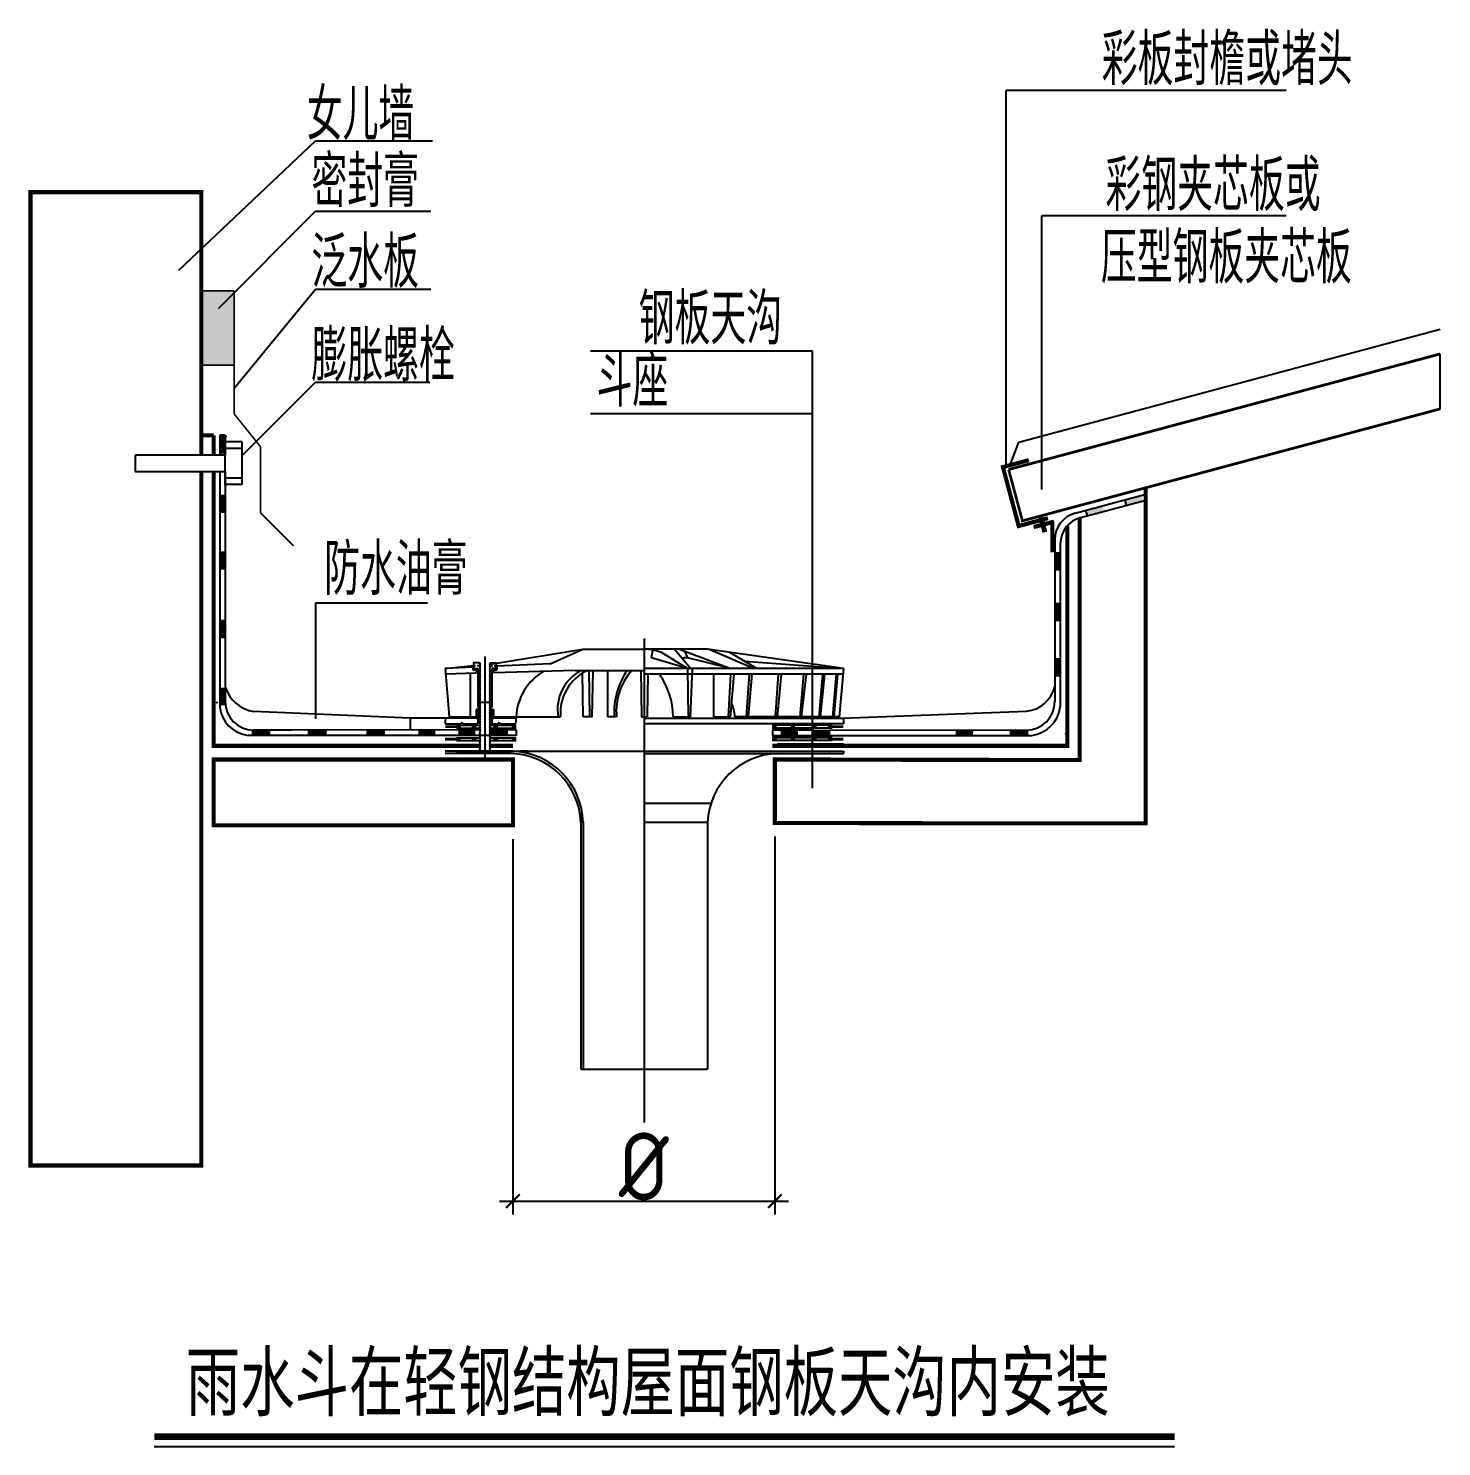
# Model space of a CAD drawing. Extents: x 1635833 to 4277885, y 16914845 to 35313750.
# Drawn here: x 2228325 to 2238754, y 17505596 to 17516063 of the extents above; entities that cross this region are included whole.
import ezdxf

# ---------------------------------------------------------------- set-up
doc = ezdxf.new("R2010")
doc.units = 0
doc.header["$LTSCALE"] = 1000
doc.header["$MEASUREMENT"] = 0
doc.linetypes.add('ACAD_ISO04W100', pattern=[30.5, 24, -3, 0.5, -3])
doc.layers.get('Defpoints').update_dxf_attribs({"color": 250})
for name, color, linetype in [('TEXT', 7, 'Continuous'), ('天沟', 7, 'Continuous'), ('文本', 4, 'Continuous'), ('斗体', 4, 'Continuous'), ('法兰', 7, 'Continuous'), ('轴线', 9, 'ACAD_ISO04W100'), ('防叶罩', 6, 'Continuous'), ('防水卷材', 3, 'Continuous')]:
    doc.layers.add(name, color=color, linetype=linetype)
doc.styles.add('HZTXT', font='romans', dxfattribs={"width": 0.7, "bigfont": 'hztxt'})
doc.styles.get("Standard").update_dxf_attribs({"font": 'gbenor.shx', "bigfont": 'gbcbig.shx'})
doc.styles.add('宋体', font='', dxfattribs={"width": 0.8})
doc.styles.get('宋体').set_extended_font_data('SimSun')
doc.dimstyles.new('ISO-25', dxfattribs={"dimtxt": 2.5, "dimasz": 2.5, "dimexe": 1.25, "dimexo": 0.625, "dimtad": 1, "dimtxsty": 'Standard', "dimcen": 2.5, "dimadec": 0, "dimazin": 0, "dimtfac": 1, "dimtmove": 0, "dimatfit": 3, "dimfxl": 0, "dimarcsym": 0})

# ---------------------------------------------------------------- blocks, each defined once
blk = doc.blocks.new('ARCHTICK')
at = {"color": 1, "const_width": 0.15}
blk.add_lwpolyline([(-0.5, -0.5), (0.5, 0.5)], dxfattribs=at)
blk = doc.blocks.new('*D45')
at = {"layer": 'Defpoints', "color": 0}
for p in [(2231901, 17510180), (2233834, 17510199), (2233834, 17507408)]:
    blk.add_point(p, dxfattribs=at)
at = {"layer": '文本', "color": 0, "lineweight": -2}
for p, q in [((2231901, 17510080), (2231901, 17507308)), ((2233834, 17510099), (2233834, 17507308)), ((2231801, 17507408), (2233934, 17507408))]:
    blk.add_line(p, q, dxfattribs=at)
at = {"layer": '文本', "color": 0, "lineweight": -2, "xscale": 100, "yscale": 100, "zscale": 100, "rotation": 180}
blk.add_blockref('ARCHTICK', (2231901, 17507408), dxfattribs=at)
at = {"layer": '文本', "color": 0, "lineweight": -2, "xscale": 100, "yscale": 100, "zscale": 100}
blk.add_blockref('ARCHTICK', (2233834, 17507408), dxfattribs=at)
at = {"layer": '文本', "color": 0, "insert": (2232867, 17507663), "char_height": 500, "attachment_point": 5}
blk.add_mtext('%%c', dxfattribs=at)
blk = doc.blocks.new('_ArchTick')
at = {"color": 0, "linetype": 'ByBlock', "const_width": 0.4}
blk.add_lwpolyline([(-0.5, -0.5), (0.5, 0.5)], dxfattribs=at)

msp = doc.modelspace()

# ---------------------------------------------------------------- linework, layer by layer
for p, q in [((2235634.458, 17513009.223), (2238744.262, 17513842.492)), ((2238744.262, 17513254.582), (2238744.262, 17513660.156)), ((2229777.561, 17513059.742), (2229777.561, 17512913.735)), ((2229777.561, 17512931.498), (2229777.561, 17513010.399)), ((2229903.561, 17513010.399), (2229777.561, 17513010.399)), ((2229777.561, 17512695.399), (2229777.561, 17513010.399)), ((2229903.561, 17512963.149), (2229777.561, 17512963.149)), ((2229903.561, 17512695.399), (2229903.561, 17513010.399)), ((2235568.344, 17512835.118), (2235634.458, 17513009.223)), ((2229114.217, 17512913.735), (2229114.217, 17512792.063)), ((2229777.561, 17512913.735), (2229114.217, 17512913.735)), ((2229114.217, 17512792.063), (2229633.308, 17512792.063)), ((2229600.906, 17512792.063), (2229777.561, 17512792.063)), ((2229903.561, 17512742.649), (2229777.561, 17512742.649)), ((2229903.561, 17512695.399), (2229777.561, 17512695.399)), ((2231142.773, 17510971.829), (2229987.561, 17511020.406)), ((2234329.429, 17510971.829), (2235689.785, 17511023.574)), ((2231483.915, 17510919.329), (2231661.504, 17510919.329)), ((2231483.915, 17510898.329), (2231656.153, 17510898.329)), ((2231726.153, 17510919.329), (2231924.929, 17510919.329)), ((2231731.504, 17510898.329), (2231924.929, 17510898.329)), ((2234013.706, 17510919.329), (2233814.929, 17510919.329)), ((2234013.706, 17510919.329), (2233814.929, 17510919.329)), ((2234008.355, 17510898.329), (2233814.929, 17510898.329)), ((2234083.706, 17510898.329), (2233814.929, 17510898.329)), ((2234255.943, 17510919.329), (2234013.706, 17510919.329)), ((2234255.943, 17510919.329), (2234078.355, 17510919.329)), ((2234255.943, 17510898.329), (2234083.706, 17510898.329)), ((2234255.943, 17510898.329), (2234083.706, 17510898.329)), ((2231483.915, 17510827.586), (2231655.36, 17510827.586)), ((2231483.915, 17510806.586), (2231662.296, 17510806.586)), ((2231725.36, 17510806.586), (2231924.929, 17510806.586)), ((2231732.296, 17510827.586), (2231924.929, 17510827.586)), ((2234010.159, 17510827.586), (2233814.929, 17510827.586)), ((2234108.957, 17510827.586), (2233814.929, 17510827.586)), ((2234004.901, 17510806.586), (2233814.929, 17510806.586)), ((2234108.957, 17510806.586), (2233814.929, 17510806.586)), ((2234255.943, 17510827.586), (2234081.901, 17510827.586)), ((2234255.943, 17510827.586), (2234081.901, 17510827.586)), ((2234255.943, 17510806.586), (2234087.159, 17510806.586)), ((2234255.943, 17510806.586), (2234087.159, 17510806.586))]:
    msp.add_line(p, q)
at = {"color": 3}
for p, q in [((2236415.496, 17512579.001), (2236426.291, 17512542.213)), ((2236127.322, 17512503.123), (2236138.117, 17512466.334)), ((2235901.938, 17511286.086), (2235940.278, 17511286.086)), ((2229981.185, 17510844.872), (2229981.185, 17510883.211)), ((2230272.634, 17510883.933), (2229987.561, 17510883.933)), ((2235697.51, 17510844.872), (2235697.51, 17510883.211)), ((2235467.225, 17510844.936), (2235730.342, 17510844.936))]:
    msp.add_line(p, q, dxfattribs=at)
for points in [[(2229600.906, 17512913.735, 30.418, 30.418, 0), (2229600.906, 17514853.349, 31.5, 31.5, 0), (2228340.906, 17514853.349, 30.418, 30.418, 0), (2228340.906, 17507671.231, 31.5, 31.5, 0), (2229600.906, 17507671.231, 30.418, 30.418, 0), (2229600.906, 17512792.063, 30.418, 30.418, 0)], [(2230272.634, 17510180.203, 30.418, 30.418, 0), (2229692.16, 17510180.203, 30.418, 30.418, 0), (2229692.16, 17510666.892, 31.5, 31.5, 0), (2231767.221, 17510666.892, 31.5, 31.5, 0)], [(2231767.221, 17510666.892, 31.5, 31.5, 0), (2231901.33, 17510666.892, 31.5, 31.5, 0), (2231901.33, 17510180.203, 30.418, 30.418, 0), (2230272.634, 17510180.203, 30.418, 30.418, 0)], [(2233973.197, 17510666.892, 30.418, 30.418, 0), (2233833.532, 17510666.892, 31.5, 31.5, 0), (2233833.532, 17510198.526, 30.418, 30.418, 0), (2235467.225, 17510195.395, 30.418, 30.418, 0)]]:
    msp.add_lwpolyline(points, format="xyseb")
for points, const_width in [([(2229844.25, 17514125.372), (2229600.906, 17514125.372)], 12.167), ([(2229844.25, 17514125.372), (2229844.25, 17513577.847), (2229600.906, 17513577.847)], 12.167), ([(2229844.25, 17513598.874), (2229844.25, 17513217.049)], 12.167), ([(2235559.253, 17512806.735), (2238744.262, 17513660.156)], 20.279), ([(2235559.253, 17512806.735), (2235660.646, 17512428.33), (2238744.262, 17513254.582)], 20.279), ([(2229844.25, 17513217.049), (2230038.926, 17512973.705)], 12.167), ([(2229692.16, 17513059.742), (2229598.358, 17513059.742)], 30.418), ([(2229692.16, 17513059.742), (2229692.16, 17512913.735)], 30.418), ([(2230038.926, 17512973.705), (2230038.926, 17512487.016)], 12.167), ([(2235707.65, 17512875.94), (2235516.877, 17512824.846), (2235633.416, 17512389.876), (2235849.515, 17512448.318)], 30.418), ([(2229692.16, 17512792.063), (2229692.16, 17510767.879), (2231660.849, 17510767.879)], 30.418), ([(2236570.499, 17512672.124), (2236570.499, 17510195.395), (2235467.225, 17510195.395)], 30.418), ([(2230038.926, 17512487.016), (2230282.27, 17512243.671)], 12.167), ([(2235891.654, 17512421.249), (2235743.862, 17512382.685)], 31.5), ([(2235797.034, 17512453.822), (2235826.382, 17512344.293)], 36.502), ([(2235845.185, 17510663.761), (2236083.81, 17510663.761), (2236083.81, 17512450.259)], 30.418), ([(2235881.483, 17512430.511), (2235881.483, 17512195.771)], 31.5), ([(2235992.556, 17512392.174), (2235992.556, 17510767.879), (2235467.225, 17510767.879)], 30.418), ([(2231400.963, 17510908.881), (2231517.348, 17510908.881)], 21), ([(2231596.356, 17510908.881), (2231629.789, 17510908.881)], 21), ([(2231756.689, 17510908.881), (2231790.121, 17510908.881)], 21), ([(2231757.047, 17510908.881), (2231790.48, 17510908.881)], 21), ([(2231891.497, 17510908.881), (2231924.929, 17510908.881)], 21), ([(2233848.362, 17510908.881), (2233814.929, 17510908.881)], 21), ([(2233848.362, 17510908.881), (2233814.929, 17510908.881)], 21), ([(2233982.811, 17510908.881), (2233949.378, 17510908.881)], 21), ([(2233982.811, 17510908.881), (2233949.378, 17510908.881)], 21), ([(2233983.17, 17510908.881), (2233949.737, 17510908.881)], 21), ([(2233983.17, 17510908.881), (2233949.737, 17510908.881)], 21), ([(2234143.502, 17510908.881), (2234110.07, 17510908.881)], 21), ([(2234143.502, 17510908.881), (2234110.07, 17510908.881)], 21), ([(2234255.943, 17510908.881), (2234222.511, 17510908.881)], 21), ([(2234255.943, 17510908.881), (2234222.511, 17510908.881)], 21), ([(2234255.943, 17510908.881), (2234222.511, 17510908.881)], 21), ([(2234339.709, 17510908.881), (2234222.511, 17510908.881)], 21), ([(2231399.48, 17510816.934), (2231517.348, 17510816.934)], 21), ([(2231596.356, 17510816.934), (2231629.789, 17510816.934)], 21), ([(2231726.808, 17510767.879), (2231901.33, 17510767.879)], 30.418), ([(2231756.689, 17510816.934), (2231790.121, 17510816.934)], 21), ([(2231757.047, 17510816.934), (2231790.48, 17510816.934)], 21), ([(2231891.497, 17510816.934), (2231924.929, 17510816.934)], 21), ([(2235467.225, 17510767.879), (2233815.857, 17510767.879)], 30.418), ([(2233848.362, 17510816.934), (2233814.929, 17510816.934)], 21), ([(2233848.362, 17510816.934), (2233814.929, 17510816.934)], 21), ([(2233982.811, 17510816.934), (2233949.378, 17510816.934)], 21), ([(2233982.811, 17510816.934), (2233949.378, 17510816.934)], 21), ([(2233983.17, 17510816.934), (2233949.737, 17510816.934)], 21), ([(2233983.17, 17510816.934), (2233949.737, 17510816.934)], 21), ([(2234143.502, 17510816.934), (2234110.07, 17510816.934)], 21), ([(2234143.502, 17510816.934), (2234110.07, 17510816.934)], 21), ([(2234255.943, 17510816.934), (2234222.511, 17510816.934)], 21), ([(2234255.943, 17510816.934), (2234222.511, 17510816.934)], 21), ([(2234255.943, 17510816.934), (2234222.511, 17510816.934)], 21), ([(2234339.624, 17510816.934), (2234222.511, 17510816.934)], 21), ([(2235467.225, 17510767.879), (2234766.936, 17510767.879)], 30.418), ([(2235467.225, 17510663.761), (2233973.197, 17510666.892)], 30.418), ([(2235467.225, 17510663.761), (2234766.936, 17510663.761)], 30.418), ([(2235845.185, 17510663.761), (2235467.225, 17510663.761)], 30.418)]:
    msp.add_lwpolyline(points, dxfattribs=dict(const_width=const_width))
at = {"color": 3, "const_width": 12.167}
msp.add_lwpolyline([(2229600.906, 17512913.735), (2229600.906, 17513071.909), (2229600.906, 17513059.742)], dxfattribs=at)
for centre, radius, start, end in [((2230032.711, 17511284.038), 267.47, 197.4578271, 260.2817069), ((2235667.175, 17511262.379), 239.873, 275.4084595, 345.863857)]:
    msp.add_arc(centre, radius, start, end)
at = {"color": 3}
for centre, radius, start, end in [((2229987.561, 17511093.933), 210, 180, 270), ((2229974.955, 17511082.888), 239.588, 186.6997575, 263.3002425)]:
    msp.add_arc(centre, radius, start, end, dxfattribs=at)
msp.add_point((2229781.472, 17513049.715))
for p in [(2229715.054, 17511087.84), (2235993.447, 17510987.593), (2235980.903, 17510856.019)]:
    msp.add_point(p, dxfattribs=at)
for points in [[(2229600.906, 17514125.372), (2229600.906, 17513577.847), (2229844.25, 17513577.847), (2229600.906, 17513577.847)], [(2229600.906, 17514125.372), (2229844.25, 17514125.372), (2229844.25, 17513577.847), (2229844.25, 17514125.372)]]:
    msp.add_solid(points)
for points in [[(2235697.51, 17510844.936), (2235567.851, 17510844.936), (2235567.851, 17510883.276), (2235567.851, 17510844.936)], [(2235697.51, 17510844.936), (2235698.392, 17510881.673), (2235567.851, 17510883.276), (2235696.334, 17510881.674)]]:
    msp.add_solid(points, dxfattribs=at)
at = {"layer": 'TEXT', "color": 4}
for p, q in [((2237606.388, 17515604.396), (2235541.163, 17515604.396)), ((2235541.163, 17512842.873), (2235541.163, 17515604.396)), ((2229435.191, 17514277.254), (2230444.001, 17515232.706)), ((2230444.001, 17515232.706), (2231308.411, 17515232.706)), ((2229727.041, 17513995.928), (2230444.001, 17514712.888)), ((2230444.001, 17514712.888), (2231295.465, 17514712.888)), ((2237606.388, 17514678.594), (2235804.776, 17514678.594)), ((2235804.776, 17512660.639), (2235804.776, 17514678.594)), ((2229844.25, 17513407.962), (2230444.001, 17514136.843)), ((2230444.001, 17514136.843), (2231295.465, 17514136.843)), ((2234111.79, 17513680.21), (2232472.769, 17513680.21)), ((2234111.79, 17510454.06), (2234111.79, 17513680.21)), ((2229903.561, 17512910.485), (2230444.001, 17513450.926)), ((2230444.001, 17513450.926), (2231288.429, 17513450.926)), ((2234111.79, 17513217.309), (2232472.769, 17513217.309)), ((2230444.001, 17511823.212), (2231269.882, 17511823.212)), ((2230444.001, 17511823.212), (2230444.001, 17510966.336))]:
    msp.add_line(p, q, dxfattribs=at)
at = {"layer": 'TEXT', "color": 3}
msp.add_line((2229254.473, 17505595.548, -5979.849), (2236782.416, 17505595.548, -5979.849), dxfattribs=at)
at = {"layer": 'TEXT', "color": 3, "const_width": 48, "elevation": -5979.849}
msp.add_lwpolyline([(2229254.473, 17505669.048), (2236785.183, 17505669.048)], dxfattribs=at)
at = {"layer": '天沟'}
for p, q in [((2231142.773, 17510971.829), (2231142.781, 17510886.736)), ((2231410.429, 17510971.829), (2231142.773, 17510971.829))]:
    msp.add_line(p, q, dxfattribs=at)
at = {"layer": '斗体', "color": 3}
for p, q in [((2231651.828, 17511379.709), (2231662.328, 17511373.409)), ((2231662.328, 17511373.409), (2231651.828, 17511367.109)), ((2231735.828, 17511379.709), (2231725.328, 17511373.409)), ((2231725.328, 17511373.409), (2231735.828, 17511367.109)), ((2231625.621, 17511358.709), (2231609.616, 17511358.709)), ((2231658.828, 17511358.709), (2231637.061, 17511358.709)), ((2231641.328, 17511337.709), (2231641.328, 17511053.305)), ((2231651.828, 17511367.109), (2231662.328, 17511360.809)), ((2231662.328, 17511360.809), (2231651.828, 17511354.509)), ((2231651.828, 17511354.509), (2231662.328, 17511348.209)), ((2231662.328, 17511348.209), (2231651.828, 17511341.909)), ((2231651.828, 17511341.909), (2231662.328, 17511335.609)), ((2231662.328, 17511335.609), (2231651.828, 17511329.309)), ((2231651.828, 17511329.309), (2231662.328, 17511323.009)), ((2231662.328, 17511323.009), (2231651.828, 17511316.709)), ((2231651.828, 17511316.709), (2231662.328, 17511310.409)), ((2231662.328, 17511310.409), (2231651.828, 17511304.109)), ((2231651.828, 17511304.109), (2231662.328, 17511297.809)), ((2231662.328, 17511297.809), (2231651.828, 17511291.509)), ((2231651.828, 17511291.509), (2231662.328, 17511285.209)), ((2231662.328, 17511285.209), (2231651.828, 17511278.909)), ((2231651.828, 17511278.909), (2231662.328, 17511272.609)), ((2231662.328, 17511272.609), (2231651.828, 17511266.309)), ((2231651.828, 17511266.309), (2231662.328, 17511260.009)), ((2231735.828, 17511367.109), (2231725.328, 17511360.809)), ((2231725.328, 17511360.809), (2231735.828, 17511354.509)), ((2231735.828, 17511354.509), (2231725.328, 17511348.209)), ((2231725.328, 17511348.209), (2231735.828, 17511341.909)), ((2231735.828, 17511341.909), (2231725.328, 17511335.609)), ((2231725.328, 17511335.609), (2231735.828, 17511329.309)), ((2231735.828, 17511329.309), (2231725.328, 17511323.009)), ((2231725.328, 17511323.009), (2231735.828, 17511316.709)), ((2231735.828, 17511316.709), (2231725.328, 17511310.409)), ((2231725.328, 17511310.409), (2231735.828, 17511304.109)), ((2231735.828, 17511304.109), (2231725.328, 17511297.809)), ((2231725.328, 17511297.809), (2231735.828, 17511291.509)), ((2231735.828, 17511291.509), (2231725.328, 17511285.209)), ((2231725.328, 17511285.209), (2231735.828, 17511278.909)), ((2231735.828, 17511278.909), (2231725.328, 17511272.609)), ((2231725.328, 17511272.609), (2231735.828, 17511266.309)), ((2231735.828, 17511266.309), (2231725.328, 17511260.009)), ((2231728.828, 17511358.709), (2231750.596, 17511358.709)), ((2231746.328, 17511337.709), (2231746.328, 17511053.305)), ((2231761.823, 17511358.709), (2231777.828, 17511358.709)), ((2231662.328, 17511260.009), (2231651.828, 17511253.709)), ((2231651.828, 17511253.709), (2231662.328, 17511247.409)), ((2231662.328, 17511247.409), (2231651.828, 17511241.109)), ((2231651.828, 17511241.109), (2231662.328, 17511234.809)), ((2231662.328, 17511234.809), (2231651.828, 17511228.509)), ((2231651.828, 17511228.509), (2231662.328, 17511222.209)), ((2231662.328, 17511222.209), (2231651.828, 17511215.909)), ((2231651.828, 17511215.909), (2231662.328, 17511209.609)), ((2231662.328, 17511209.609), (2231651.828, 17511203.309)), ((2231651.828, 17511203.309), (2231662.328, 17511197.009)), ((2231662.328, 17511197.009), (2231651.828, 17511190.709)), ((2231651.828, 17511190.709), (2231662.328, 17511184.409)), ((2231662.328, 17511184.409), (2231651.828, 17511178.109)), ((2231651.828, 17511178.109), (2231662.328, 17511171.809)), ((2231662.328, 17511171.809), (2231651.828, 17511165.509)), ((2231651.828, 17511165.509), (2231662.328, 17511159.209)), ((2231725.328, 17511260.009), (2231735.828, 17511253.709)), ((2231735.828, 17511253.709), (2231725.328, 17511247.409)), ((2231725.328, 17511247.409), (2231735.828, 17511241.109)), ((2231735.828, 17511241.109), (2231725.328, 17511234.809)), ((2231725.328, 17511234.809), (2231735.828, 17511228.509)), ((2231735.828, 17511228.509), (2231725.328, 17511222.209)), ((2231725.328, 17511222.209), (2231735.828, 17511215.909)), ((2231735.828, 17511215.909), (2231725.328, 17511209.609)), ((2231725.328, 17511209.609), (2231735.828, 17511203.309)), ((2231735.828, 17511203.309), (2231725.328, 17511197.009)), ((2231725.328, 17511197.009), (2231735.828, 17511190.709)), ((2231735.828, 17511190.709), (2231725.328, 17511184.409)), ((2231725.328, 17511184.409), (2231735.828, 17511178.109)), ((2231735.828, 17511178.109), (2231725.328, 17511171.809)), ((2231725.328, 17511171.809), (2231735.828, 17511165.509)), ((2231735.828, 17511165.509), (2231725.328, 17511159.209)), ((2231662.328, 17511159.209), (2231651.828, 17511152.909)), ((2231651.828, 17511152.909), (2231662.328, 17511146.609)), ((2231662.328, 17511146.609), (2231651.828, 17511140.309)), ((2231651.828, 17511140.309), (2231662.328, 17511134.009)), ((2231662.328, 17511134.009), (2231651.828, 17511127.709)), ((2231651.828, 17511127.709), (2231662.328, 17511121.409)), ((2231662.328, 17511121.409), (2231651.828, 17511115.109)), ((2231651.828, 17511115.109), (2231662.328, 17511108.809)), ((2231662.328, 17511108.809), (2231651.828, 17511102.509)), ((2231651.828, 17511102.509), (2231662.328, 17511096.209)), ((2231662.328, 17511096.209), (2231651.828, 17511089.909)), ((2231653.82, 17511091.119), (2231651.828, 17511089.924)), ((2231653.82, 17511091.105), (2231651.828, 17511089.909)), ((2231651.828, 17511089.924), (2231662.328, 17511083.624)), ((2231662.328, 17511083.624), (2231651.828, 17511077.324)), ((2231651.828, 17511077.324), (2231662.328, 17511071.024)), ((2231662.328, 17511071.024), (2231651.828, 17511064.724)), ((2231651.828, 17511064.724), (2231662.328, 17511058.424)), ((2231662.328, 17511058.424), (2231651.828, 17511052.124)), ((2231653.82, 17511091.119), (2231733.836, 17511091.119)), ((2231725.328, 17511159.209), (2231735.828, 17511152.909)), ((2231735.828, 17511152.909), (2231725.328, 17511146.609)), ((2231725.328, 17511146.609), (2231735.828, 17511140.309)), ((2231735.828, 17511140.309), (2231725.328, 17511134.009)), ((2231725.328, 17511134.009), (2231735.828, 17511127.709)), ((2231735.828, 17511127.709), (2231725.328, 17511121.409)), ((2231725.328, 17511121.409), (2231735.828, 17511115.109)), ((2231735.828, 17511115.109), (2231725.328, 17511108.809)), ((2231725.328, 17511108.809), (2231735.828, 17511102.509)), ((2231735.828, 17511102.509), (2231725.328, 17511096.209)), ((2231725.328, 17511096.209), (2231735.828, 17511089.909)), ((2231735.828, 17511089.924), (2231725.328, 17511083.624)), ((2231725.328, 17511083.624), (2231735.828, 17511077.324)), ((2231735.828, 17511077.324), (2231725.328, 17511071.024)), ((2231725.328, 17511071.024), (2231735.828, 17511064.724)), ((2231735.828, 17511064.724), (2231725.328, 17511058.424)), ((2231725.328, 17511058.424), (2231735.828, 17511052.124)), ((2231733.836, 17511091.119), (2231735.828, 17511089.924)), ((2231733.836, 17511091.105), (2231735.828, 17511089.909)), ((2231659.653, 17511034.829), (2231630.828, 17511034.829)), ((2231630.828, 17511034.829), (2231630.828, 17510971.829)), ((2231630.828, 17510971.829), (2231659.653, 17510971.829)), ((2231641.328, 17511053.305), (2231653.82, 17511053.305)), ((2231645.241, 17511034.829), (2231645.241, 17510971.829)), ((2231651.828, 17511052.124), (2231662.328, 17511045.824)), ((2231662.328, 17511045.824), (2231651.828, 17511039.524)), ((2231662.328, 17511045.824), (2231651.828, 17511039.524)), ((2231651.828, 17511039.524), (2231662.328, 17511033.224)), ((2231651.828, 17511039.524), (2231662.328, 17511033.224)), ((2231662.328, 17511033.224), (2231651.828, 17511026.924)), ((2231651.828, 17511026.924), (2231662.328, 17511020.624)), ((2231662.328, 17511020.624), (2231651.828, 17511014.324)), ((2231651.828, 17511014.324), (2231662.328, 17511008.024)), ((2231662.328, 17511008.024), (2231651.828, 17511001.724)), ((2231651.828, 17511001.724), (2231662.328, 17510995.424)), ((2231662.328, 17510995.424), (2231651.828, 17510989.124)), ((2231651.828, 17510989.124), (2231662.328, 17510982.824)), ((2231662.328, 17510982.824), (2231651.828, 17510976.524)), ((2231651.828, 17510976.524), (2231662.328, 17510970.224)), ((2231662.328, 17510970.224), (2231651.828, 17510963.924)), ((2231651.828, 17510963.924), (2231662.328, 17510957.624)), ((2231662.328, 17510957.624), (2231651.828, 17510951.324)), ((2231735.828, 17511052.124), (2231725.328, 17511045.824)), ((2231725.328, 17511045.824), (2231735.828, 17511039.524)), ((2231725.328, 17511045.824), (2231735.828, 17511039.524)), ((2231735.828, 17511039.524), (2231725.328, 17511033.224)), ((2231735.828, 17511039.524), (2231725.328, 17511033.224)), ((2231725.328, 17511033.224), (2231735.828, 17511026.924)), ((2231735.828, 17511026.924), (2231725.328, 17511020.624)), ((2231725.328, 17511020.624), (2231735.828, 17511014.324)), ((2231735.828, 17511014.324), (2231725.328, 17511008.024)), ((2231725.328, 17511008.024), (2231735.828, 17511001.724)), ((2231735.828, 17511001.724), (2231725.328, 17510995.424)), ((2231725.328, 17510995.424), (2231735.828, 17510989.124)), ((2231735.828, 17510989.124), (2231725.328, 17510982.824)), ((2231725.328, 17510982.824), (2231735.828, 17510976.524)), ((2231735.828, 17510976.524), (2231725.328, 17510970.224)), ((2231725.328, 17510970.224), (2231735.828, 17510963.924)), ((2231735.828, 17510963.924), (2231725.328, 17510957.624)), ((2231725.328, 17510957.624), (2231735.828, 17510951.324)), ((2231756.828, 17511034.829), (2231728.004, 17511034.829)), ((2231728.004, 17510971.829), (2231756.828, 17510971.829)), ((2231746.328, 17511053.305), (2231733.836, 17511053.305)), ((2231742.416, 17511034.829), (2231742.416, 17510971.829)), ((2231756.828, 17511034.829), (2231756.828, 17510971.829)), ((2231651.828, 17510951.324), (2231662.328, 17510945.024)), ((2231662.328, 17510945.024), (2231651.828, 17510938.724)), ((2231651.828, 17510938.724), (2231662.328, 17510932.424)), ((2231662.328, 17510932.424), (2231651.828, 17510926.124)), ((2231651.828, 17510926.124), (2231662.328, 17510919.824)), ((2231662.328, 17510919.824), (2231651.828, 17510913.524)), ((2231651.828, 17510913.524), (2231662.328, 17510907.224)), ((2231662.328, 17510907.224), (2231651.828, 17510900.924)), ((2231651.828, 17510900.924), (2231662.328, 17510894.624)), ((2231662.328, 17510894.624), (2231651.828, 17510888.324)), ((2231651.828, 17510888.324), (2231662.328, 17510882.024)), ((2231662.328, 17510882.167), (2231651.828, 17510875.867)), ((2231651.828, 17510875.867), (2231662.328, 17510869.567)), ((2231662.328, 17510869.567), (2231651.828, 17510863.267)), ((2231651.828, 17510863.267), (2231662.328, 17510856.967)), ((2231662.328, 17510856.967), (2231651.828, 17510850.667)), ((2231651.828, 17510850.667), (2231662.328, 17510844.367)), ((2231735.828, 17510951.324), (2231725.328, 17510945.024)), ((2231725.328, 17510945.024), (2231735.828, 17510938.724)), ((2231735.828, 17510938.724), (2231725.328, 17510932.424)), ((2231725.328, 17510932.424), (2231735.828, 17510926.124)), ((2231735.828, 17510926.124), (2231725.328, 17510919.824)), ((2231725.328, 17510919.824), (2231735.828, 17510913.524)), ((2231735.828, 17510913.524), (2231725.328, 17510907.224)), ((2231725.328, 17510907.224), (2231735.828, 17510900.924)), ((2231735.828, 17510900.924), (2231725.328, 17510894.624)), ((2231725.328, 17510894.624), (2231735.828, 17510888.324)), ((2231735.828, 17510888.324), (2231725.328, 17510882.024)), ((2231725.328, 17510882.167), (2231735.828, 17510875.867)), ((2231735.828, 17510875.867), (2231725.328, 17510869.567)), ((2231725.328, 17510869.567), (2231735.828, 17510863.267)), ((2231735.828, 17510863.267), (2231725.328, 17510856.967)), ((2231725.328, 17510856.967), (2231735.828, 17510850.667)), ((2231735.828, 17510850.667), (2231725.328, 17510844.367)), ((2231662.328, 17510844.367), (2231651.828, 17510838.067)), ((2231651.828, 17510838.067), (2231662.328, 17510831.767)), ((2231662.328, 17510831.767), (2231651.828, 17510825.467)), ((2231651.828, 17510825.467), (2231662.328, 17510819.167)), ((2231662.328, 17510819.167), (2231651.828, 17510812.867)), ((2231651.828, 17510812.867), (2231662.328, 17510806.567)), ((2231662.328, 17510806.567), (2231651.828, 17510800.267)), ((2231651.828, 17510800.267), (2231662.328, 17510793.967)), ((2231662.328, 17510793.967), (2231651.828, 17510787.667)), ((2231651.828, 17510787.667), (2231662.328, 17510781.367)), ((2231662.328, 17510781.367), (2231651.828, 17510775.067)), ((2231651.828, 17510775.067), (2231662.328, 17510768.767)), ((2231662.328, 17510768.767), (2231651.828, 17510762.467)), ((2231651.828, 17510762.467), (2231662.328, 17510756.167)), ((2231662.328, 17510756.167), (2231651.828, 17510749.867)), ((2231651.828, 17510749.867), (2231662.328, 17510743.567)), ((2231662.328, 17510743.567), (2231651.828, 17510737.267)), ((2231725.328, 17510844.367), (2231735.828, 17510838.067)), ((2231735.828, 17510838.067), (2231725.328, 17510831.767)), ((2231725.328, 17510831.767), (2231735.828, 17510825.467)), ((2231735.828, 17510825.467), (2231725.328, 17510819.167)), ((2231725.328, 17510819.167), (2231735.828, 17510812.867)), ((2231735.828, 17510812.867), (2231725.328, 17510806.567)), ((2231725.328, 17510806.567), (2231735.828, 17510800.267)), ((2231735.828, 17510800.267), (2231725.328, 17510793.967)), ((2231725.328, 17510793.967), (2231735.828, 17510787.667)), ((2231735.828, 17510787.667), (2231725.328, 17510781.367)), ((2231725.328, 17510781.367), (2231735.828, 17510775.067)), ((2231735.828, 17510775.067), (2231725.328, 17510768.767)), ((2231725.328, 17510768.767), (2231735.828, 17510762.467)), ((2231735.828, 17510762.467), (2231725.328, 17510756.167)), ((2231725.328, 17510756.167), (2231735.828, 17510749.867)), ((2231735.828, 17510749.867), (2231725.328, 17510743.567)), ((2231725.328, 17510743.567), (2231735.828, 17510737.267)), ((2231651.828, 17510737.267), (2231662.328, 17510730.967)), ((2231662.328, 17510730.967), (2231651.828, 17510724.667)), ((2231651.828, 17510724.667), (2231662.328, 17510718.367)), ((2231735.828, 17510737.267), (2231725.328, 17510730.967)), ((2231725.328, 17510730.967), (2231735.828, 17510724.667)), ((2231735.828, 17510724.667), (2231725.328, 17510718.367))]:
    msp.add_line(p, q, dxfattribs=at)
at = {"layer": '斗体'}
for p, q in [((2233852.281, 17510782.274), (2234339.929, 17510782.274)), ((2233852.281, 17510782.274), (2234339.929, 17510782.274)), ((2231896.671, 17510727.102), (2231399.929, 17510727.102)), ((2231887.577, 17510711.352), (2231399.929, 17510711.352)), ((2231887.577, 17510711.352), (2231399.929, 17510711.352)), ((2231483.915, 17510727.188), (2231645.501, 17510727.188)), ((2231504.929, 17510727.102), (2232869.929, 17510727.102)), ((2231896.671, 17510727.102), (2234339.929, 17510727.102)), ((2232008.915, 17510727.188), (2231956.415, 17510727.188)), ((2232061.429, 17510727.102), (2232869.929, 17510727.102)), ((2232869.929, 17510711.352), (2234339.929, 17510711.352)), ((2233852.281, 17510711.352), (2234339.929, 17510711.352)), ((2234339.929, 17510727.102), (2234339.929, 17510711.352)), ((2232869.929, 17510343.852), (2233362.606, 17510343.852)), ((2232402.679, 17510273.024), (2232402.679, 17508451.274)), ((2232402.679, 17510202.102), (2232402.679, 17508380.352)), ((2232418.429, 17510207.382), (2232418.429, 17508451.274)), ((2232418.429, 17510202.102), (2232418.429, 17508380.352)), ((2233337.179, 17510202.102), (2232869.929, 17510202.102)), ((2233337.179, 17510202.102), (2233337.179, 17508380.352)), ((2232402.679, 17508380.352), (2233337.179, 17508380.352))]:
    msp.add_line(p, q, dxfattribs=at)
at = {"layer": '斗体', "color": 3}
for points in [[(2231651.828, 17511379.709), (2231609.828, 17511379.709), (2231609.828, 17511337.709), (2231641.328, 17511337.709)], [(2231735.828, 17511379.709), (2231777.828, 17511379.709), (2231777.828, 17511337.709), (2231746.328, 17511337.709)]]:
    msp.add_lwpolyline(points, dxfattribs=at)
at = {"layer": '斗体'}
for centre, radius, start, end in [((2231871.528, 17510179.983), 531.612, 2.3846906, 88.2699276), ((2231881.109, 17510190.475), 537.446, 1.2396446, 86.8361993), ((2233868.331, 17510179.983), 531.612, 91.7300724, 177.6153094)]:
    msp.add_arc(centre, radius, start, end, dxfattribs=at)
at = {"layer": '法兰'}
for p, q in [((2231410.429, 17510971.829), (2231399.929, 17510961.329)), ((2231399.929, 17510961.329), (2231399.929, 17510929.829)), ((2231641.429, 17510971.829), (2231410.429, 17510971.829)), ((2231641.429, 17510971.829), (2231641.429, 17510929.829)), ((2231924.929, 17510971.829), (2231746.429, 17510971.829)), ((2231746.429, 17510971.829), (2231746.429, 17510929.829)), ((2231924.929, 17510940.329), (2231924.929, 17510971.829)), ((2232869.929, 17510971.829), (2233993.429, 17510971.829)), ((2233814.929, 17510971.829), (2233993.429, 17510971.829)), ((2233993.429, 17510971.829), (2234329.429, 17510971.829)), ((2234098.429, 17510971.829), (2234329.429, 17510971.829)), ((2234329.429, 17510971.829), (2234339.929, 17510961.329)), ((2234329.429, 17510971.829), (2234339.929, 17510961.329)), ((2234329.429, 17510971.829), (2234339.929, 17510961.329)), ((2234329.429, 17510971.829), (2234339.929, 17510961.329)), ((2234339.929, 17510961.329), (2234339.929, 17510929.829)), ((2234339.929, 17510961.329), (2234339.929, 17510929.829)), ((2234339.929, 17510961.329), (2234339.929, 17510929.829)), ((2234339.929, 17510961.329), (2234339.929, 17510929.829)), ((2231399.929, 17510929.829), (2231515.429, 17510929.829)), ((2231525.929, 17510940.329), (2231515.429, 17510929.829)), ((2231525.929, 17510940.329), (2231536.429, 17510929.829)), ((2231536.429, 17510929.829), (2231641.429, 17510929.829)), ((2231746.429, 17510929.829), (2231788.429, 17510929.829)), ((2231798.929, 17510940.329), (2231788.429, 17510929.829)), ((2231798.929, 17510940.329), (2231809.429, 17510929.829)), ((2231809.429, 17510929.829), (2231914.429, 17510929.829)), ((2231914.429, 17510929.829), (2231924.929, 17510940.329)), ((2233930.429, 17510929.829), (2232869.929, 17510929.829)), ((2234339.929, 17510929.829), (2233930.429, 17510929.829)), ((2234339.929, 17510929.829), (2234224.429, 17510929.829)), ((2234339.929, 17510929.829), (2234224.429, 17510929.829)), ((2234339.929, 17510929.829), (2234224.429, 17510929.829)), ((2234339.929, 17510929.829), (2234224.429, 17510929.829))]:
    msp.add_line(p, q, dxfattribs=at)
at = {"layer": '轴线', "ltscale": 2}
msp.add_line((2232869.929, 17511560.035), (2232869.929, 17507987.594), dxfattribs=at)
at = {"layer": '轴线'}
msp.add_line((2231693.754, 17511427.02), (2231694.162, 17510666.892), dxfattribs=at)
at = {"layer": '防叶罩', "lineweight": 25}
for p, q in [((2231735.658, 17511371.436), (2232416.737, 17511482.146)), ((2232175.879, 17511372.372), (2232416.737, 17511482.146)), ((2232416.737, 17511482.146), (2232869.929, 17511482.146)), ((2233337.179, 17511482.146), (2232869.929, 17511482.146)), ((2234339.929, 17511339.117), (2233337.133, 17511482.146)), ((2232175.879, 17511372.372), (2231783.179, 17511355.542)), ((2233701.078, 17511339.117), (2233496.956, 17511459.35)), ((2233611.943, 17511391.619), (2234339.929, 17511339.117)), ((2231399.883, 17511339.115), (2231609.935, 17511359.334)), ((2231604.679, 17511347.892), (2231399.929, 17511339.117)), ((2231399.929, 17511339.117), (2231431.094, 17510982.054)), ((2231630.929, 17511303.683), (2231403.593, 17511297.146)), ((2231588.594, 17510982.054), (2231588.594, 17511302.454)), ((2231604.679, 17511347.892), (2231604.679, 17511328.017)), ((2231604.679, 17511328.017), (2231630.929, 17511328.017)), ((2231630.929, 17511328.017), (2231630.929, 17511303.668)), ((2231756.929, 17511328.017), (2231783.179, 17511328.017)), ((2231756.929, 17511328.017), (2231756.929, 17511307.283)), ((2232360.021, 17511324.646), (2231756.929, 17511307.305)), ((2231783.179, 17511355.542), (2231783.179, 17511328.017)), ((2232360.021, 17511324.646), (2232869.929, 17511324.646)), ((2232843.679, 17511324.646), (2232848.929, 17510982.054)), ((2232895.758, 17511297.146), (2232890.929, 17510982.054)), ((2233190.05, 17511339.116), (2233194.714, 17510982.054)), ((2233223.145, 17511339.116), (2233209.802, 17510982.054)), ((2233505.415, 17511297.146), (2233488.414, 17510982.054)), ((2233531.144, 17511297.146), (2233503.502, 17510982.054)), ((2233643.575, 17511297.146), (2233621.57, 17510985.532)), ((2233664.054, 17511297.146), (2233636.717, 17510985.532)), ((2233859.239, 17511297.146), (2233836.988, 17510982.054)), ((2233879.777, 17511297.146), (2233852.135, 17510982.054)), ((2234045.17, 17511297.146), (2234017.668, 17510982.054)), ((2234065.708, 17511297.146), (2234027.706, 17510982.054)), ((2234185.699, 17511297.146), (2234158.197, 17510982.054)), ((2234200.987, 17511297.146), (2234168.235, 17510982.054)), ((2234286.077, 17511297.146), (2234258.576, 17510982.054)), ((2234296.115, 17511297.146), (2234268.614, 17510982.054)), ((2234339.929, 17511339.117), (2234308.765, 17510982.054)), ((2231431.094, 17510982.054), (2231630.828, 17510982.054)), ((2231756.828, 17510982.054), (2231924.924, 17510982.054)), ((2232848.929, 17510982.054), (2232869.929, 17510982.054)), ((2232869.929, 17510982.054), (2232890.929, 17510982.054)), ((2234308.754, 17510982.054), (2233538.663, 17510982.054))]:
    msp.add_line(p, q, dxfattribs=at)
at = {"layer": '防叶罩'}
for p, q in [((2233095.979, 17511480.087), (2233095.049, 17511478.759)), ((2233095.049, 17511478.759), (2233095.305, 17511477.366)), ((2233211.332, 17511339.116), (2233095.305, 17511477.366)), ((2233130.842, 17511480.399), (2233507.913, 17511339.116)), ((2233675.823, 17511339.116), (2233343.679, 17511481.212)), ((2232922.622, 17511416.731), (2232934.215, 17511474.733)), ((2233190.05, 17511339.116), (2232922.622, 17511416.731)), ((2233190.05, 17511339.116), (2232996.499, 17511457.176)), ((2233165.497, 17511417.15), (2233151.372, 17511410.56)), ((2233189.127, 17511417.15), (2233165.497, 17511417.15)), ((2233168.09, 17511466.443), (2233189.127, 17511417.15)), ((2233507.913, 17511339.116), (2233189.127, 17511417.15)), ((2232419.903, 17510982.054), (2232413.279, 17511304.045)), ((2232467.914, 17510982.054), (2232464.52, 17511324.646)), ((2232485.613, 17510982.054), (2232492.662, 17511324.646)), ((2232600.401, 17510982.054), (2232600.401, 17511324.646)), ((2234339.929, 17511339.117), (2232869.929, 17511339.116)), ((2234336.266, 17511297.146), (2232869.929, 17511297.146)), ((2233383.864, 17510982.054), (2233383.864, 17511297.146)), ((2231924.924, 17510982.054), (2232252.013, 17510982.054)), ((2232485.613, 17510982.054), (2232419.903, 17510982.054)), ((2232666.11, 17510982.054), (2232600.401, 17510982.054)), ((2233084.446, 17510982.054), (2233209.802, 17510982.054)), ((2233383.864, 17510982.054), (2233503.502, 17510982.054))]:
    msp.add_line(p, q, dxfattribs=at)
at = {"layer": '防叶罩', "color": 4, "lineweight": 0}
for p, q in [((2234339.929, 17510782.274), (2234045.929, 17510782.274)), ((2234339.929, 17510782.274), (2234045.929, 17510782.274)), ((2231399.929, 17510711.352), (2231693.929, 17510711.352)), ((2231399.929, 17510711.352), (2231693.929, 17510711.352))]:
    msp.add_line(p, q, dxfattribs=at)
at = {"layer": '防叶罩'}
msp.add_arc((2232855.823, 17511077.376), 405.016, 69.6756337, 88.0040046, dxfattribs=at)
at = {"layer": '防叶罩', "lineweight": 25}
for centre, radius, start, end in [((2232335.628, 17510962.932), 411.149, 120.2815586, 177.3343633), ((2232559.818, 17511034.13), 329.643, 118.1997754, 189.0895486), ((2232598.697, 17511009.801), 347.792, 115.1406811, 184.575988), ((2233194.14, 17511014.418), 546.687, 145.4260985, 183.3939084), ((2233107.381, 17511025.887), 443.443, 137.6446911, 185.67281), ((2232525.294, 17510972.81), 559.229, 0.9471172, 35.448438), ((2233253.044, 17510966.097), 286.064, 3.1976852, 24.8392414)]:
    msp.add_arc(centre, radius, start, end, dxfattribs=at)
at = {"layer": '防水卷材'}
for p, q in [((2229777.561, 17513059.742), (2229737.003, 17513059.742)), ((2229737.003, 17513059.742), (2229737.003, 17512913.735)), ((2229775.407, 17512930.084), (2229737.067, 17512930.084)), ((2229737.003, 17512792.063), (2229737.003, 17511054.936)), ((2229777.561, 17512792.063), (2229777.561, 17511093.933)), ((2236050.086, 17512484.978), (2236570.499, 17512624.422)), ((2236090.644, 17512452.219), (2236570.499, 17512580.796)), ((2229775.407, 17512492.199), (2229737.067, 17512492.199)), ((2235899.785, 17512289.101), (2235899.785, 17511093.933)), ((2235940.342, 17512256.342), (2235940.342, 17511054.936)), ((2229775.407, 17512074.291), (2229737.067, 17512074.291)), ((2235901.938, 17512068.145), (2235940.278, 17512068.145)), ((2235901.938, 17511694.782), (2235940.278, 17511694.782)), ((2229775.407, 17511568.362), (2229737.067, 17511568.362)), ((2231654.401, 17510886.78), (2230272.634, 17510883.933)), ((2230396.074, 17510844.872), (2230396.074, 17510883.211)), ((2230828.037, 17510844.872), (2230828.037, 17510883.211)), ((2231923.829, 17510886.877), (2231733.295, 17510886.804)), ((2231923.829, 17510886.877), (2231923.829, 17510845.079)), ((2233816.03, 17510886.877), (2233816.03, 17510845.079)), ((2233816.03, 17510886.877), (2234006.563, 17510886.804)), ((2233816.03, 17510886.877), (2233816.03, 17510845.079)), ((2233816.03, 17510886.877), (2234120.902, 17510886.804)), ((2234241.367, 17510886.914), (2235689.785, 17510883.933)), ((2230272.634, 17510844.936), (2229947.003, 17510844.936)), ((2231904.472, 17510844.936), (2230272.634, 17510844.936)), ((2231661.299, 17510844.985), (2231075.957, 17510844.93)), ((2231923.829, 17510845.079), (2231726.391, 17510845.005)), ((2233816.03, 17510845.079), (2234013.467, 17510845.005)), ((2233816.03, 17510845.079), (2234116.574, 17510845.005)), ((2233833.331, 17510844.936), (2235467.225, 17510844.936))]:
    msp.add_line(p, q, dxfattribs=at)
at = {"layer": '防水卷材', "const_width": 42}
for points in [[(2231328.884, 17510865.874), (2231202.884, 17510865.874)], [(2231623.604, 17510865.874), (2231497.604, 17510865.874)], [(2231863.399, 17510865.874), (2231735.8, 17510865.874)], [(2233876.459, 17510865.874), (2234004.058, 17510865.874)], [(2233876.459, 17510865.874), (2234004.058, 17510865.874)], [(2234116.254, 17510865.874), (2234242.254, 17510865.874)], [(2234116.254, 17510865.874), (2234242.254, 17510865.874)]]:
    msp.add_lwpolyline(points, dxfattribs=at)
at = {"layer": '防水卷材'}
for centre, radius, start, end in [((2236102.572, 17512289.101), 202.787, 105, 180), ((2236143.129, 17512256.342), 202.787, 105, 180), ((2235689.785, 17511093.933), 210, 270, 0), ((2235699.119, 17511086.159), 243.235, 277.3751184, 352.6248816)]:
    msp.add_arc(centre, radius, start, end, dxfattribs=at)
for points in [[(2229775.343, 17512930.084), (2229738.606, 17512929.201), (2229737.003, 17513059.742), (2229738.605, 17512931.259)], [(2229775.343, 17512930.084), (2229775.343, 17513059.742), (2229737.003, 17513059.742), (2229775.343, 17513059.742)], [(2229775.343, 17512492.199), (2229775.343, 17512621.857), (2229737.003, 17512621.857), (2229775.343, 17512621.857)], [(2229775.343, 17512492.199), (2229738.606, 17512491.316), (2229737.003, 17512621.857), (2229738.605, 17512493.374)], [(2236127.34, 17512503.061), (2236251.753, 17512539.569), (2236262.548, 17512502.78), (2236251.753, 17512539.569)], [(2236415.514, 17512578.94), (2236539.926, 17512615.447), (2236550.722, 17512578.659), (2236539.926, 17512615.447)], [(2236415.514, 17512578.94), (2236425.011, 17512543.44), (2236550.722, 17512578.659), (2236426.986, 17512544.019)], [(2236127.34, 17512503.061), (2236136.837, 17512467.562), (2236262.548, 17512502.78), (2236138.812, 17512468.14)], [(2229775.343, 17512074.291), (2229738.606, 17512073.409), (2229737.003, 17512203.95), (2229738.605, 17512075.467)], [(2229775.343, 17512074.291), (2229775.343, 17512203.95), (2229737.003, 17512203.95), (2229775.343, 17512203.95)], [(2235902.002, 17512068.145), (2235938.74, 17512067.262), (2235940.342, 17512197.803), (2235938.741, 17512069.32)], [(2235902.002, 17512068.145), (2235902.002, 17512197.803), (2235940.342, 17512197.803), (2235902.002, 17512197.803)], [(2235902.002, 17511694.782), (2235902.002, 17511824.441), (2235940.342, 17511824.441), (2235902.002, 17511824.441)], [(2235902.002, 17511694.782), (2235938.74, 17511693.9), (2235940.342, 17511824.441), (2235938.741, 17511695.958)], [(2229775.343, 17511568.362), (2229775.343, 17511698.02), (2229737.003, 17511698.02), (2229775.343, 17511698.02)], [(2229775.343, 17511568.362), (2229738.606, 17511567.479), (2229737.003, 17511698.02), (2229738.605, 17511569.537)], [(2235902.002, 17511286.086), (2235938.74, 17511285.203), (2235940.342, 17511415.744), (2235938.741, 17511287.261)], [(2235902.002, 17511286.086), (2235902.002, 17511415.744), (2235940.342, 17511415.744), (2235902.002, 17511415.744)], [(2229775.343, 17511067.128), (2229738.606, 17511066.245), (2229737.003, 17511196.786), (2229738.605, 17511068.303)], [(2229775.343, 17511067.128), (2229775.343, 17511196.786), (2229737.003, 17511196.786), (2229775.343, 17511196.786)], [(2229981.185, 17510844.936), (2229980.302, 17510881.673), (2230110.843, 17510883.276), (2229982.36, 17510881.674)], [(2229981.185, 17510844.936), (2230110.843, 17510844.936), (2230110.843, 17510883.276), (2230110.843, 17510844.936)], [(2230396.074, 17510844.936), (2230395.191, 17510881.673), (2230525.732, 17510883.276), (2230397.249, 17510881.674)], [(2230396.074, 17510844.936), (2230525.732, 17510844.936), (2230525.732, 17510883.276), (2230525.732, 17510844.936)], [(2230828.037, 17510844.936), (2230827.155, 17510881.673), (2230957.695, 17510883.276), (2230829.213, 17510881.674)], [(2230828.037, 17510844.936), (2230957.695, 17510844.936), (2230957.695, 17510883.276), (2230957.695, 17510844.936)], [(2235296.867, 17510844.936), (2235167.209, 17510844.936), (2235167.209, 17510883.276), (2235167.209, 17510844.936)], [(2235296.867, 17510844.936), (2235297.75, 17510881.673), (2235167.209, 17510883.276), (2235295.692, 17510881.674)]]:
    msp.add_solid(points, dxfattribs=at)

# ---------------------------------------------------------------- texts
at = {"layer": 'TEXT', "color": 4, "style": 'HZTXT', "width": 0.7}
for s, p in [('彩板封檐或堵头', (2236246.288, 17515643.595)), ('女儿墙', (2230379.616, 17515238.343)), ('密封膏', (2230413.943, 17514743.28)), ('彩钢夹芯板或', (2236273.707, 17514714.717)), ('泛水板', (2230413.943, 17514147.953)), ('压型钢板夹芯板', (2236239.734, 17514180.25)), ('   钢板天沟', (2232237.487, 17513729.978)), ('膨胀螺栓', (2230413.943, 17513457.453)), ('斗座', (2232518.444, 17513270.001)), ('防水油膏', (2230508.312, 17511881.78))]:
    msp.add_text(s, height=378, dxfattribs=at).set_placement(p)
at = {"layer": '文本', "color": 0, "style": '宋体', "width": 0.7}
msp.add_text('雨水斗在轻钢结构屋面钢板天沟内安装', height=420, dxfattribs=at).set_placement((2229487.817, 17505866.102, -5979.849))

# ---------------------------------------------------------------- dimensions: what is measured, and where the dimension line sits
at = {"layer": '文本'}
dim = msp.add_linear_dim(base=(2233833.532, 17507408.349), p1=(2231901.33, 17510180.203), p2=(2233833.532, 17510198.526), text='%%c', dimstyle='ISO-25', override={"dimtxt": 500, "dimasz": 100, "dimexe": 100, "dimexo": 100, "dimgap": 5, "dimblk1": 'ARCHTICK', "dimblk2": 'ARCHTICK', "dimsah": 1, "dimdle": 100}, dxfattribs=at)
dim.commit()
dim.dimension.update_dxf_attribs({"geometry": '*D45', "text_midpoint": (2232867.431, 17507663.349)})

doc.saveas('drawing.dxf')
